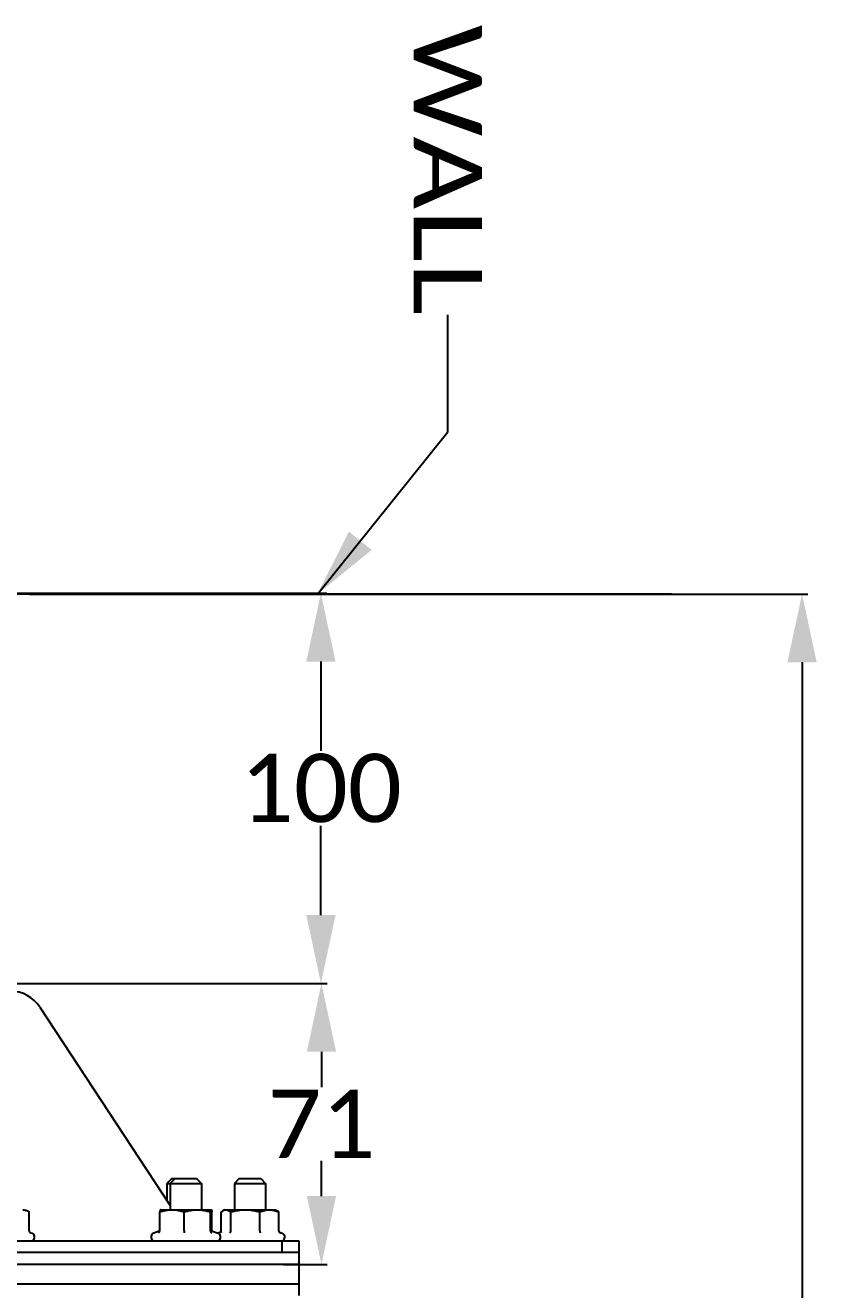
# Model space of a CAD drawing. Header units: millimetres. Extents: x 233 to 4124, y -943 to 2529.
# Drawn here: x 869 to 1071.9, y 1252 to 1576.1 of the extents above; entities that cross this region are included whole.
import ezdxf
from ezdxf.enums import TextEntityAlignment as Align

# ---------------------------------------------------------------- set-up
doc = ezdxf.new("R2010")
doc.units = ezdxf.units.MM
doc.header["$LTSCALE"] = 115.5
doc.header["$PDMODE"] = 3
doc.header["$PDSIZE"] = 8
doc.layers.get('0').update_dxf_attribs({"linetype": 'CONTINUOUS'})
doc.layers.get('Defpoints').update_dxf_attribs({"linetype": 'CONTINUOUS'})
doc.styles.get("Standard").update_dxf_attribs({"font": 'calibri.ttf'})
doc.dimstyles.new('DIMSTYLE_1', dxfattribs={"dimtxt": 17.5, "dimasz": 17.5, "dimexe": 1.5, "dimexo": 1, "dimgap": 0.875, "dimtad": 1, "dimdec": 0, "dimdsep": 46, "dimtxsty": 'Standard', "dimblk": '_FILLED', "dimblk1": '_FILLED', "dimblk2": '_FILLED', "dimcen": 0.09, "dimazin": 2, "dimtp": 0.01, "dimtm": 0.01, "dimtfac": 1, "dimtdec": 0, "dimtofl": 0, "dimtmove": 0, "dimatfit": 3, "dimldrblk": '_FILLED', "dimfxl": 1, "dimtolj": 1, "dimarcsym": 0})
doc.dimstyles.get("Standard").update_dxf_attribs({"dimtxt": 17.5, "dimasz": 17.5, "dimexe": 1.5, "dimexo": 1, "dimtad": 1, "dimdsep": 46, "dimtxsty": 'Standard', "dimblk": '_FILLED', "dimblk1": '_FILLED', "dimblk2": '_FILLED', "dimcen": 0.09, "dimazin": 2, "dimtol": 1, "dimtp": 0.01, "dimtm": 0.01, "dimtfac": 1, "dimtofl": 0, "dimtmove": 0, "dimatfit": 3, "dimldrblk": '_FILLED', "dimfxl": 1, "dimtolj": 1, "dimarcsym": 0})

# ---------------------------------------------------------------- blocks, each defined once
blk = doc.blocks.new('_FILLED')
at = {"color": 0, "linetype": 'ByBlock'}
blk.add_solid([(0, 0), (-1, 0.214), (-1, -0.214)], dxfattribs=at)
blk = doc.blocks.new('*D195')
at = {"color": 0, "linetype": 'Continuous', "lineweight": -2}
for p, q in [((870.13, 1430.32), (1069.6, 1430.32)), ((1068.1, 1412.82), (1068.1, 788.97)), ((920.11, 771.47), (1069.6, 771.47))]:
    blk.add_line(p, q, dxfattribs=at)
at = {"layer": 'Defpoints', "color": 0}
for p in [(869.13, 1430.32), (919.11, 771.47), (1068.1, 771.47)]:
    blk.add_point(p, dxfattribs=at)
at = {"color": 0, "linetype": 'ByBlock', "lineweight": -2, "xscale": 17.5, "yscale": 17.5, "zscale": 17.5}
for p, rotation in [((1068.1, 1430.32), 90), ((1068.1, 771.47), 270)]:
    blk.add_blockref('_FILLED', p, dxfattribs=dict(at, rotation=rotation))
at = {"color": 0, "insert": (1043.9, 1100.94), "char_height": 17.5, "attachment_point": 2, "rotation": 90, "line_spacing_factor": 0.9}
blk.add_mtext('\\A1;659', dxfattribs=at)
blk = doc.blocks.new('*D203')
at = {"color": 0, "lineweight": -2}
for p, q in [((855.49, 1430.52), (946.3, 1430.52)), ((944.8, 1413.02), (944.8, 1390.11)), ((944.8, 1348.02), (944.8, 1370.93)), ((858.17, 1330.52), (946.3, 1330.52))]:
    blk.add_line(p, q, dxfattribs=at)
at = {"layer": 'Defpoints', "color": 0}
for p in [(854.49, 1430.52), (857.17, 1330.52), (944.8, 1330.52)]:
    blk.add_point(p, dxfattribs=at)
at = {"color": 0, "linetype": 'ByBlock', "lineweight": -2, "xscale": 17.5, "yscale": 17.5, "zscale": 17.5}
for p, rotation in [((944.8, 1430.52), 90), ((944.8, 1330.52), 270)]:
    blk.add_blockref('_FILLED', p, dxfattribs=dict(at, rotation=rotation))
at = {"color": 0, "insert": (944.8, 1380.52), "char_height": 17.5, "attachment_point": 5}
blk.add_mtext('\\A1;\\A1;100', dxfattribs=at)
blk = doc.blocks.new('*D204')
at = {"color": 0, "lineweight": -2}
for p, q in [((858.17, 1330.52), (946.44, 1330.52)), ((944.94, 1313.02), (944.94, 1303.96)), ((944.94, 1276.02), (944.94, 1285.08)), ((935.24, 1258.52), (946.44, 1258.52))]:
    blk.add_line(p, q, dxfattribs=at)
at = {"layer": 'Defpoints', "color": 0}
for p in [(857.17, 1330.52), (944.94, 1330.52), (934.24, 1258.52)]:
    blk.add_point(p, dxfattribs=at)
at = {"color": 0, "linetype": 'ByBlock', "lineweight": -2, "xscale": 17.5, "yscale": 17.5, "zscale": 17.5}
for p, rotation in [((944.94, 1330.52), 90), ((944.94, 1258.52), 270)]:
    blk.add_blockref('_FILLED', p, dxfattribs=dict(at, rotation=rotation))
at = {"color": 0, "insert": (944.94, 1294.52), "char_height": 17.5, "attachment_point": 5}
blk.add_mtext('\\A1;\\A1;71', dxfattribs=at)

msp = doc.modelspace()

# ---------------------------------------------------------------- linework, layer by layer
at = {"linetype": 'Continuous'}
for p, q in [((1034.63067, 1430.32421), (865.13067, 1430.32421)), ((872.79155, 1324.45999), (906.19136, 1273.6012)), ((906.58307, 1280.51963), (905.33307, 1279.26963)), ((907.44136, 1280.51963), (906.19136, 1279.26963)), ((906.58307, 1280.51963), (912.94136, 1280.51963)), ((912.94136, 1280.51963), (914.19136, 1279.26963)), ((923.87268, 1280.51963), (922.62268, 1279.26963)), ((923.87268, 1280.51963), (929.37268, 1280.51963)), ((929.37268, 1280.51963), (930.62268, 1279.26963)), ((905.33307, 1279.26963), (914.19136, 1279.26963)), ((905.33307, 1279.26963), (905.33307, 1274.90813)), ((906.19136, 1279.26963), (906.19136, 1272.51963)), ((914.19136, 1279.26963), (914.19136, 1272.51963)), ((922.62268, 1279.26963), (930.62268, 1279.26963)), ((922.62268, 1279.26963), (922.62268, 1272.51963)), ((930.62268, 1279.26963), (930.62268, 1272.51963)), ((869.04062, 1272.51963), (869.74712, 1272.11173)), ((869.74712, 1272.1117), (870.02388, 1271.93907)), ((870.02388, 1267.12669), (870.02388, 1271.93907)), ((903.49895, 1267.12669), (903.49895, 1271.93907)), ((903.69136, 1272.51963), (903.68194, 1272.51419)), ((903.69136, 1272.51963), (916.68196, 1272.51963)), ((909.78774, 1267.12669), (909.78774, 1271.93907)), ((916.48014, 1267.12669), (916.48014, 1271.93907)), ((916.68196, 1272.51963), (916.70078, 1272.51405)), ((916.88377, 1267.12669), (916.88377, 1271.93907)), ((919.2448, 1267.12669), (919.2448, 1271.93907)), ((920.12269, 1272.51963), (919.73068, 1272.29331)), ((920.12269, 1272.51963), (933.12269, 1272.51963)), ((921.73999, 1267.12669), (921.73999, 1271.93907)), ((929.11788, 1267.12669), (929.11788, 1271.93907)), ((933.12269, 1272.51963), (933.51469, 1272.29331)), ((934.00058, 1267.12669), (934.00058, 1271.93907)), ((471.12552, 1264.51963), (939.12552, 1264.51963)), ((870.13044, 1266.72297), (870.78699, 1266.484)), ((870.13762, 1266.7199), (870.13072, 1266.7224)), ((903.3521, 1266.99615), (901.94499, 1266.484)), ((903.35222, 1266.99585), (903.35337, 1266.99628)), ((917.03051, 1266.99585), (917.02934, 1266.99628)), ((917.03063, 1266.99615), (918.43773, 1266.484)), ((919.37131, 1266.84615), (918.40702, 1266.49518)), ((919.37181, 1266.84551), (919.37139, 1266.84536)), ((934.20186, 1266.72684), (934.86906, 1266.484)), ((934.31314, 1266.6451), (934.39998, 1266.60575)), ((934.85746, 1261.51963), (934.85746, 1264.51963)), ((939.12552, 1264.51963), (939.12552, 1253.51963)), ((939.12552, 1261.51963), (471.12552, 1261.51963)), ((939.12552, 1258.51963), (471.12552, 1258.51963)), ((471.11781, 1253.51963), (939.13323, 1253.51963)), ((939.13323, 1253.51963), (939.13323, 1250.51963))]:
    msp.add_line(p, q, dxfattribs=at)
for points in [[(916.84897, 1267.12799), (916.84794, 1267.12988), (916.86381, 1267.10838), (916.92434, 1267.05219), (917.02934, 1266.99628)], [(903.35337, 1266.99628), (903.45837, 1267.05219), (903.49408, 1267.08534)]]:
    msp.add_lwpolyline(points, dxfattribs=at)
for centre, radius, start, end in [((865.26873, 1319.51963), 9, 33.2935633, 90), ((917.38758, 1267.12692), 0.50383, 180.0013053, 184.7801386), ((870.44062, 1265.53235), 1.01272, 270, 70), ((902.29136, 1265.53235), 1.01272, 110, 270), ((918.09136, 1265.53235), 1.01272, 270, 70), ((918.72269, 1265.53235), 1.01272, 251.7117768, 270), ((934.62523, 1267.22199), 0.6559, 229.4743961, 241.5813407), ((934.52269, 1265.53235), 1.01272, 310, 70)]:
    msp.add_arc(centre, radius, start, end, dxfattribs=at)
for points, knots in [([(868.40338, 1272.51963), (868.63199, 1272.51963), (869.10592, 1272.43728), (869.53606, 1272.23326), (869.74711, 1272.11159)], [0, 0, 0, 0, 0.484110504, 1, 1, 1, 1]), ([(903.49895, 1271.93907), (904.00695, 1272.11409), (905.03951, 1272.40681), (906.11105, 1272.51963), (906.64335, 1272.51963)], [0, 0, 0, 0, 0.502342032, 1, 1, 1, 1]), ([(903.68194, 1272.51411), (903.67277, 1272.50876), (903.65482, 1272.48971), (903.62089, 1272.43015), (903.58247, 1272.31766), (903.53907, 1272.14514), (903.51266, 1272.01264), (903.49895, 1271.93907)], [0, 0, 0, 0, 0.052186696, 0.124930734, 0.336691695, 0.632253429, 1, 1, 1, 1]), ([(906.64335, 1272.51963), (907.17564, 1272.51963), (908.24722, 1272.40701), (909.27973, 1272.11409), (909.78774, 1271.93907)], [0, 0, 0, 0, 0.49765621, 1, 1, 1, 1]), ([(909.78774, 1271.93907), (910.32952, 1272.11448), (911.43032, 1272.40733), (912.5678, 1272.51963), (913.13394, 1272.51963)], [0, 0, 0, 0, 0.501468662, 1, 1, 1, 1]), ([(913.13394, 1272.51963), (913.70008, 1272.51963), (914.83759, 1272.40753), (915.93835, 1272.11448), (916.48014, 1271.93907)], [0, 0, 0, 0, 0.498530207, 1, 1, 1, 1]), ([(916.48014, 1271.93907), (916.49509, 1272.01932), (916.524, 1272.16186), (916.56542, 1272.32515), (916.60256, 1272.42601), (916.62902, 1272.48129), (916.66024, 1272.51963), (916.68196, 1272.51963)], [0, 0, 0, 0, 0.389964986, 0.693327613, 0.80790219, 0.896263644, 1, 1, 1, 1]), ([(916.70078, 1272.51411), (916.70995, 1272.50874), (916.7279, 1272.48967), (916.76183, 1272.43009), (916.80025, 1272.31761), (916.84366, 1272.14511), (916.87007, 1272.01263), (916.88377, 1271.93907)], [0, 0, 0, 0, 0.052216215, 0.124994303, 0.336770358, 0.632286803, 1, 1, 1, 1]), ([(919.2448, 1271.93907), (919.28431, 1271.97338), (919.43802, 1272.10207), (919.60232, 1272.21889), (919.73071, 1272.29289)], [0, 0, 0, 0, 0.260967881, 1, 1, 1, 1]), ([(919.73071, 1272.29289), (919.85044, 1272.3619), (920.09506, 1272.47544), (920.36335, 1272.51963), (920.49239, 1272.51963)], [0, 0, 0, 0, 0.517122015, 1, 1, 1, 1]), ([(920.49239, 1272.51963), (920.59868, 1272.51963), (920.81747, 1272.49033), (921.13534, 1272.36809), (921.44593, 1272.18002), (921.64205, 1272.02411), (921.73999, 1271.93907)], [0, 0, 0, 0, 0.227101254, 0.465807522, 0.722871952, 1, 1, 1, 1]), ([(921.73999, 1271.93907), (922.33906, 1272.115), (923.55552, 1272.40802), (924.80528, 1272.51963), (925.42893, 1272.51963)], [0, 0, 0, 0, 0.500287815, 1, 1, 1, 1]), ([(925.42893, 1272.51963), (926.05259, 1272.51963), (927.30238, 1272.40822), (928.5188, 1272.115), (929.11788, 1271.93907)], [0, 0, 0, 0, 0.499711905, 1, 1, 1, 1]), ([(929.11788, 1271.93907), (929.50778, 1272.11209), (930.30126, 1272.40393), (931.14464, 1272.51963), (931.55923, 1272.51963)], [0, 0, 0, 0, 0.507114681, 1, 1, 1, 1]), ([(931.55923, 1272.51963), (931.97382, 1272.51963), (932.81724, 1272.40412), (933.61067, 1272.11209), (934.00058, 1271.93907)], [0, 0, 0, 0, 0.492880169, 1, 1, 1, 1]), ([(934.00058, 1271.93907), (933.96106, 1271.97338), (933.80735, 1272.10208), (933.64306, 1272.21893), (933.51467, 1272.29295)], [0, 0, 0, 0, 0.2609622, 1, 1, 1, 1]), ([(870.02387, 1267.12691), (870.02384, 1267.06183), (870.05321, 1266.93053), (870.12818, 1266.82068), (870.17278, 1266.77319)], [0, 0, 0, 0, 0.499750783, 1, 1, 1, 1]), ([(909.78775, 1267.12691), (909.78775, 1267.01944), (909.78467, 1266.87238), (909.77555, 1266.6987), (909.76982, 1266.63239), (909.76588, 1266.60574)], [0, 0, 0, 0, 0.617826349, 0.845133753, 1, 1, 1, 1]), ([(916.48014, 1267.12669), (916.48013, 1267.01406), (916.55059, 1266.79388), (916.72564, 1266.64699), (916.82059, 1266.60575)], [0, 0, 0, 0, 0.521080776, 1, 1, 1, 1]), ([(919.04616, 1266.72337), (919.10431, 1266.77323), (919.20416, 1266.89515), (919.24483, 1267.05008), (919.24481, 1267.12691)], [0, 0, 0, 0, 0.499258797, 1, 1, 1, 1]), ([(921.47566, 1266.60575), (921.55473, 1266.64998), (921.69366, 1266.81207), (921.73999, 1267.01612), (921.73999, 1267.12669)], [0, 0, 0, 0, 0.450364579, 1, 1, 1, 1]), ([(929.11789, 1267.12691), (929.11786, 1267.01864), (929.13372, 1266.86657), (929.19321, 1266.69402), (929.23145, 1266.62929), (929.25296, 1266.60574)], [0, 0, 0, 0, 0.594309454, 0.824918151, 1, 1, 1, 1]), ([(934.00058, 1267.12669), (934.00055, 1267.04992), (934.04113, 1266.8951), (934.14091, 1266.77325), (934.19904, 1266.72344)], [0, 0, 0, 0, 0.500707042, 1, 1, 1, 1]), ([(903.13666, 1266.60575), (903.21361, 1266.63716), (903.35862, 1266.73633), (903.44918, 1266.88827), (903.47501, 1266.9713)], [0, 0, 0, 0, 0.488699733, 1, 1, 1, 1])]:
    msp.add_open_spline(points, degree=3, knots=knots, dxfattribs=at)
for points in [[(903.47501, 1266.9713), (903.49058, 1267.02134), (903.49897, 1267.07428), (903.49895, 1267.12669)], [(870.17278, 1266.77319), (870.22381, 1266.71885), (870.28556, 1266.67327), (870.35193, 1266.63935)]]:
    msp.add_open_spline(points, degree=3, dxfattribs=at)

# ---------------------------------------------------------------- texts
at = {"linetype": 'Continuous', "width": 1.169125}
msp.add_text('WALL', height=17.5, rotation=270, dxfattribs=at).set_placement((968.57677, 1576.27256), (968.57677, 1501.84649), align=Align.FIT)

# ---------------------------------------------------------------- dimensions: what is measured, and where the dimension line sits
for base, p1, text, picture, middle in [((944.80445, 1330.51963), (854.49313, 1430.51963), '\\A1;100', '*D203', (944.80445, 1380.51963)), ((944.93559, 1330.51963), (934.23531, 1258.51963), '\\A1;71', '*D204', (944.93559, 1294.51963))]:
    dim = msp.add_linear_dim(base=base, p1=p1, p2=(857.1737, 1330.51963), angle=270, text=text, dimstyle='Standard', override={"dimtad": 0, "dimtih": 1, "dimtoh": 1, "dimdec": 4, "dimzin": 0, "dimtxsty": 'Standard', "dimcen": 18.9, "dimadec": 0, "dimazin": 0, "dimtdec": 4, "dimtzin": 0})
    dim.commit()
    dim.dimension.update_dxf_attribs({"geometry": picture, "text_midpoint": middle})
at = {"linetype": 'Continuous'}
dim = msp.add_linear_dim(base=(1068.10443, 771.46833), p1=(869.12552, 1430.32421), p2=(919.10603, 771.46833), angle=270, dimstyle='DIMSTYLE_1', dxfattribs=at)
dim.commit()
dim.dimension.update_dxf_attribs({"geometry": '*D195', "text_midpoint": (1068.10443, 1100.94169), "dimtype": 160})

# ---------------------------------------------------------------- leaders
msp.add_leader([(943.91697, 1430.32421), (977.32677, 1471.84649), (977.32677, 1501.84649)], dimstyle='Standard', override={"dimtad": 0}, dxfattribs=at)

doc.saveas('drawing.dxf')
